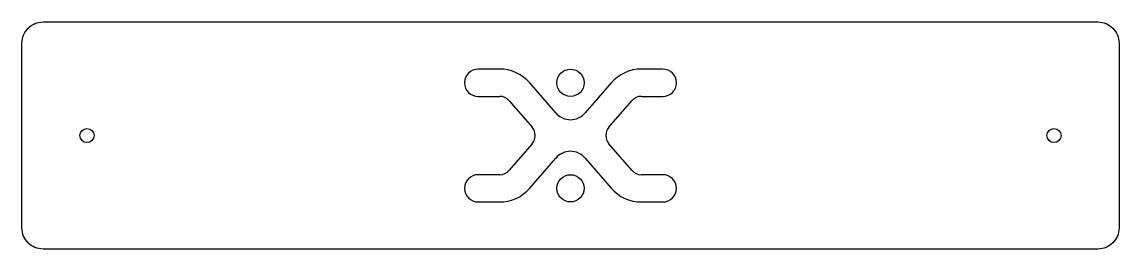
# Model space of a CAD drawing. Header units: millimetres. Extents: x -1 to 248, y -1 to 50.
import ezdxf

# ---------------------------------------------------------------- set-up
doc = ezdxf.new("R2010")
doc.units = ezdxf.units.MM
doc.layers.get('0').update_dxf_attribs({"linetype": 'CONTINUOUS'})

msp = doc.modelspace()

# ---------------------------------------------------------------- linework, layer by layer
for p, q in [((107.28, 39.49), (102.39, 39.49)), ((144.4, 39.49), (139.51, 39.49)), ((120.07, 29.51), (114.16, 36.34)), ((132.63, 36.34), (126.72, 29.51)), ((102.39, 33.29), (107.28, 33.29)), ((139.51, 33.29), (144.4, 33.29)), ((109.47, 32.29), (114.66, 26.29)), ((132.13, 26.29), (137.32, 32.29)), ((114.66, 22.5), (109.47, 16.5)), ((137.32, 16.5), (132.13, 22.5)), ((114.16, 12.44), (120.07, 19.27)), ((126.72, 19.27), (132.63, 12.44)), ((107.28, 15.49), (102.39, 15.49)), ((144.4, 15.49), (139.51, 15.49)), ((102.39, 9.29), (107.28, 9.29)), ((139.51, 9.29), (144.4, 9.29))]:
    msp.add_line(p, q)
msp.add_lwpolyline([(-1.41, 3.39), (-1.41, 45.39, -0.414214), (3.39, 50.19), (243.39, 50.19, -0.414214), (248.19, 45.39), (248.19, 3.39, -0.414214), (243.39, -1.41), (3.39, -1.41, -0.414214)], format="xyb", close=True)
for centre, radius in [((123.39, 36.39), 3.1), ((13.39, 24.39), 1.6), ((233.39, 24.39), 1.6), ((123.39, 12.39), 3.1)]:
    msp.add_circle(centre, radius)
for centre, radius, start, end in [((102.39, 36.39), 3.1, 90, 270), ((107.28, 30.39), 9.1, 40.8387, 90), ((139.51, 30.39), 9.1, 90, 139.1613), ((144.4, 36.39), 3.1, -90, 90), ((107.28, 30.39), 2.9, 40.8387, 90), ((139.51, 30.39), 2.9, 90, 139.1613), ((123.39, 32.39), 4.4, 220.8387, 319.1613), ((112.46, 24.39), 2.9, -40.8387, 40.8387), ((134.33, 24.39), 2.9, 139.1613, 220.8387), ((123.39, 16.4), 4.4, 40.8387, 139.1613), ((102.39, 12.39), 3.1, 90, 270), ((107.28, 18.39), 2.9, 270, 319.1613), ((139.51, 18.39), 2.9, 220.8387, 270), ((144.4, 12.39), 3.1, -90, 90), ((107.28, 18.39), 9.1, 270, 319.1613), ((139.51, 18.39), 9.1, 220.8387, 270)]:
    msp.add_arc(centre, radius, start, end)

doc.saveas('drawing.dxf')
